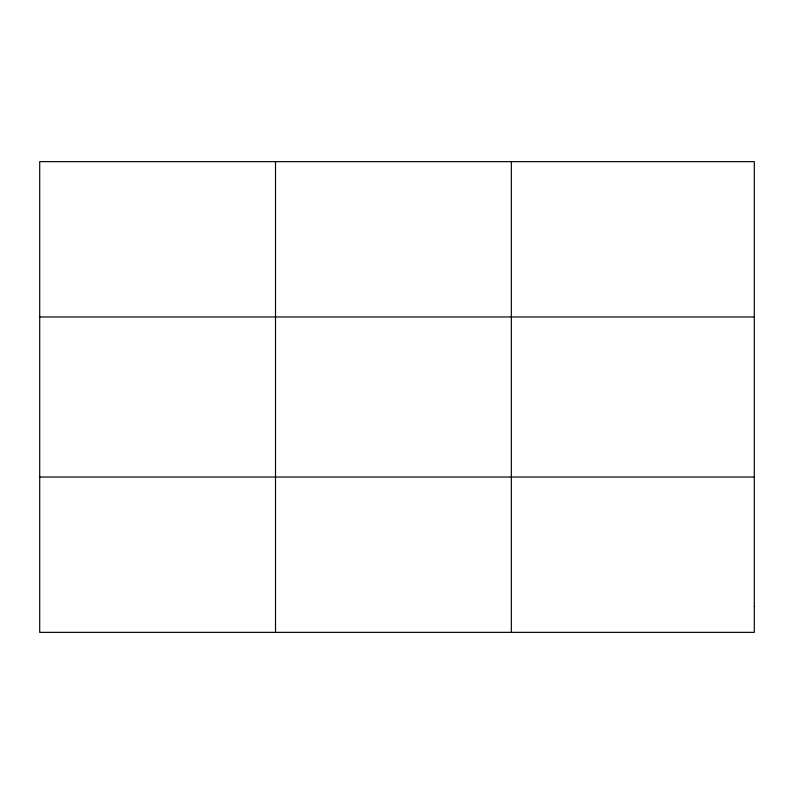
<?xml version="1.0" encoding="UTF-8"?>
<svg xmlns="http://www.w3.org/2000/svg" width="794" height="794" viewBox="0 0 794 794"><rect width="100%" height="100%" fill="white"/><g stroke="black" fill="none" stroke-linecap="round" stroke-linejoin="round"><path stroke-width="1.19" d="M275.518 632.361L275.518 161.639M511.336 632.361L511.336 161.639M39.7 316.975L754.3 316.975M39.7 477.025L754.3 477.025M754.3 606.467L754.3 632.361L39.7 632.361L39.7 161.639L754.3 161.639L754.3 606.467"/></g></svg>
